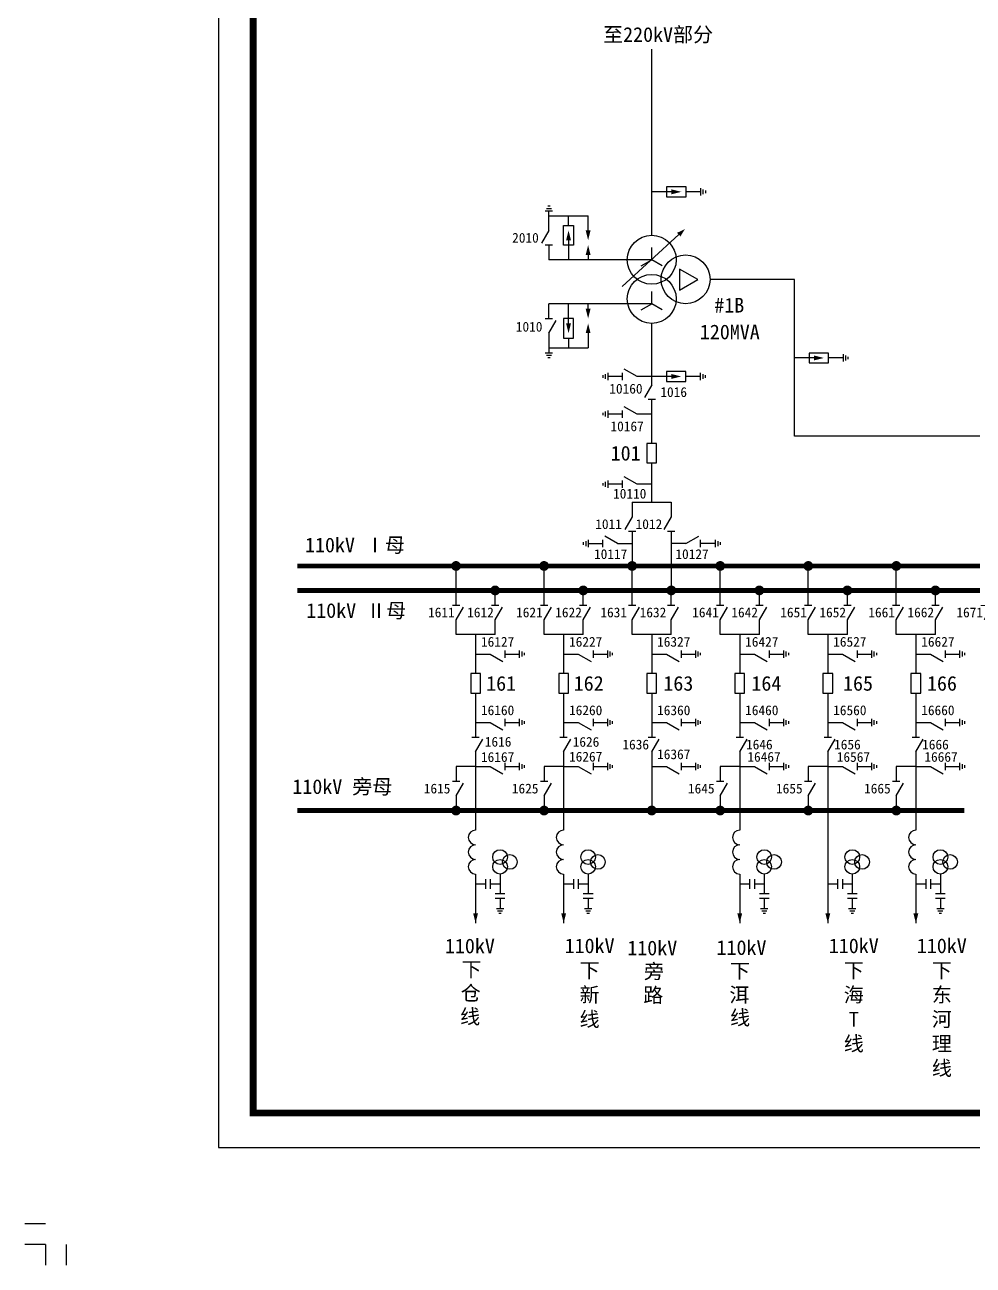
# Model space of a CAD drawing. Header units: millimetres. Extents: x -47 to 496, y -31 to 349.
# Drawn here: x -46.7 to 147.2, y -31.1 to 222.5 of the extents above; entities that cross this region are included whole.
import ezdxf
from ezdxf.enums import TextEntityAlignment as Align

# ---------------------------------------------------------------- set-up
doc = ezdxf.new("R2010")
doc.units = ezdxf.units.MM
doc.styles.get("Standard").update_dxf_attribs({"font": 'simsun.ttc'})

# ---------------------------------------------------------------- blocks, each defined once
blk = doc.blocks.new('完整图图框A3')
at = {"linetype": 'ByBlock'}
for p, q in [((-42.42, -22.63), (-46.67, -22.63)), ((-42.42, -26.87), (-46.67, -26.87)), ((-42.42, -26.87), (-42.42, -31.11)), ((-38.18, -26.87), (-38.18, -31.11))]:
    blk.add_line(p, q, dxfattribs=at)
blk.add_lwpolyline([(-7.07, -7.07), (473.74, -7.07), (473.74, 325.25), (-7.07, 325.25)], close=True, dxfattribs=at)
at = {"linetype": 'ByBlock', "const_width": 1.41}
blk.add_lwpolyline([(0, 0), (466.67, 0), (466.67, 318.18), (0, 318.18)], close=True, dxfattribs=at)
at = {"linetype": 'ByBlock', "flags": 4}
blk.add_attdef('调度中心名称', text='', height=2.8, dxfattribs=at).set_placement((473.74, 326.73), align=Align.BOTTOM_RIGHT)
for tag, p, height in [('图纸名称', (370.49, 15.9), 4), ('编号', (442.65, 16.26), 3), ('制图', (380.51, 9.18), 3), ('现场', (408.55, 8.94), 3), ('绘制日期', (442.33, 8.94), 3), ('审核', (380.65, 2.1), 3), ('批准', (408.65, 2.1), 3), ('生效日期', (442.2, 1.94), 3)]:
    blk.add_attdef(tag, p, '', height=height, dxfattribs=at)
blk.add_attdef('页次', text='', height=3, dxfattribs=at).set_placement((466.75, -11.63), align=Align.MIDDLE_CENTER)
blk = doc.blocks.new('隔离开关')
at = {"color": 0, "linetype": 'ByBlock'}
for p, q in [((-1.5, 0), (1.1, -1.5)), ((1.5, 0.75), (1.5, -0.75))]:
    blk.add_line(p, q, dxfattribs=at)
at = {"color": 0, "linetype": 'ByBlock', "flags": 4}
blk.add_attdef('编号', text='', height=1.5, dxfattribs=at).set_placement((0.01, 2), align=Align.MIDDLE_CENTER)
blk = doc.blocks.new('断路器')
at = {"color": 0, "linetype": 'ByBlock'}
blk.add_lwpolyline([(-2, 1), (-2, -1), (2, -1), (2, 1)], close=True, dxfattribs=at)
at = {"color": 0, "linetype": 'ByBlock', "flags": 4}
blk.add_attdef('编号', text='', height=2.5, dxfattribs=at).set_placement((0, 2), align=Align.CENTER)
blk = doc.blocks.new('电容器')
at = {"color": 0, "linetype": 'ByBlock'}
for p, q in [((-1, -1), (-1, 1)), ((0, -1), (0, 1))]:
    blk.add_line(p, q, dxfattribs=at)
blk = doc.blocks.new('接地器')
at = {"color": 0, "linetype": 'ByBlock'}
for p, q in [((-1, 0.25), (-1, -0.25)), ((-0.5, 0.5), (-0.5, -0.5)), ((0, 0.75), (0, -0.75))]:
    blk.add_line(p, q, dxfattribs=at)
blk = doc.blocks.new('电压互感器')
at = {"color": 0, "linetype": 'ByBlock'}
for centre in [(0, -1.5), (-2, -2.5), (0, -3.5)]:
    blk.add_circle(centre, 1.5, dxfattribs=at)
blk = doc.blocks.new('阻波器')
at = {"color": 0, "linetype": 'ByBlock'}
for centre in [(0, 7.5), (0, 4.5), (0, 1.5)]:
    blk.add_arc(centre, 1.5, 270, 90, dxfattribs=at)
blk = doc.blocks.new('出线箭头')
at = {"color": 0, "linetype": 'ByBlock'}
blk.add_lwpolyline([(0, -2, 1, 0, 0), (0, 0, 0, 0, 0)], format="xyseb", dxfattribs=at)
blk = doc.blocks.new('刀闸')
at = {"color": 0, "linetype": 'ByBlock'}
for p, q in [((-1.5, 0), (1.1, -1.5)), ((1.5, 0.75), (1.5, -0.75))]:
    blk.add_line(p, q, dxfattribs=at)
at = {"color": 0, "linetype": 'ByBlock', "flags": 4}
blk.add_attdef('编号', text='', height=1.5, dxfattribs=at).set_placement((0, 1), align=Align.CENTER)
blk = doc.blocks.new('避雷器')
at = {"color": 0, "linetype": 'ByBlock'}
blk.add_line((1, 0), (2, 0), dxfattribs=at)
blk.add_lwpolyline([(-2, 1), (-2, -1), (2, -1), (2, 1)], close=True, dxfattribs=at)
blk.add_lwpolyline([(1, 0, 1, 0, 0), (-1, 0, 0, 0, 0)], format="xyseb", dxfattribs=at)
blk = doc.blocks.new('3绕组变压器2')
at = {"color": 0, "linetype": 'ByBlock', "ltscale": 0.4}
for p, q in [((0, 4), (0, 6.5)), ((-2.17, 2.75), (0, 4)), ((2.17, 2.75), (0, 4)), ((5.68, 2.1), (5.68, -2.23)), ((9.43, -0.06), (5.68, 2.1)), ((0, -5), (0, -2.5)), ((5.68, -2.23), (9.43, -0.06)), ((-2.17, -6.25), (0, -5)), ((2.17, -6.25), (0, -5))]:
    blk.add_line(p, q, dxfattribs=at)
for centre in [(0, 4), (6.93, 0), (0, -4)]:
    blk.add_circle(centre, 5, dxfattribs=at)
at = {"color": 0, "linetype": 'ByBlock', "flags": 4}
blk.add_attdef('编号', (14.86, -0.67), '', height=3, dxfattribs=at)

msp = doc.modelspace()

# ---------------------------------------------------------------- linework, layer by layer
for p, q in [((84.52, 188.31), (81.52, 188.31)), ((91.52, 188.31), (88.52, 188.31))]:
    msp.add_line(p, q)
at = {"color": 0, "linetype": 'ByBlock', "ltscale": 0.4}
for p, q in [((60.48, 180.42), (60.48, 184.42)), ((60.48, 183.42), (68.48, 183.42)), ((64.48, 181.42), (64.48, 183.42)), ((68.48, 180.42), (68.48, 183.42)), ((64.48, 178.42), (64.48, 174.42)), ((60.48, 177.42), (60.48, 174.42)), ((68.48, 175.42), (68.48, 174.42)), ((81.48, 174.42), (60.48, 174.42)), ((81.48, 165.42), (60.48, 165.42)), ((60.48, 162.42), (60.48, 165.42)), ((64.48, 161.42), (64.48, 165.42)), ((68.48, 164.42), (68.48, 165.42)), ((60.48, 159.42), (60.48, 155.42)), ((64.48, 158.42), (64.48, 156.42)), ((68.48, 159.42), (68.48, 156.42)), ((60.48, 156.42), (68.48, 156.42))]:
    msp.add_line(p, q, dxfattribs=at)
at = {"linetype": 'ByBlock'}
msp.add_line((75.43, 168.98), (87.01, 179.56), dxfattribs=at)
at = {"color": 16}
for p, q in [((110.65, 170.37), (93.37, 170.36)), ((206.98, 138.33), (110.65, 138.33))]:
    msp.add_line(p, q, dxfattribs=at)
at = {"color": 16, "linetype": 'ByBlock'}
for p, q in [((110.65, 138.33), (110.65, 170.37)), ((113.65, 154.35), (110.65, 154.35)), ((120.65, 154.35), (117.65, 154.35))]:
    msp.add_line(p, q, dxfattribs=at)
at = {"color": 1, "linetype": 'ByBlock'}
for p, q in [((81.48, 148.88), (81.48, 161.42)), ((75.48, 150.57), (72.48, 150.57)), ((81.48, 150.57), (78.48, 150.57)), ((84.48, 150.57), (81.48, 150.57)), ((91.48, 150.57), (88.48, 150.57)), ((81.48, 136.88), (81.48, 145.88)), ((75.48, 142.88), (72.48, 142.88)), ((81.48, 142.88), (78.48, 142.88)), ((81.48, 124.88), (81.48, 132.88)), ((75.48, 128.52), (72.48, 128.52)), ((81.48, 128.52), (78.48, 128.52)), ((77.48, 124.88), (85.48, 124.88)), ((77.48, 124.88), (77.48, 121.88)), ((85.48, 124.88), (85.48, 121.88)), ((77.48, 118.88), (77.48, 111.83)), ((85.48, 118.88), (85.48, 106.83)), ((68.48, 116.41), (71.48, 116.41)), ((74.48, 116.41), (77.48, 116.41)), ((88.48, 116.41), (85.48, 116.41)), ((94.48, 116.41), (91.48, 116.41)), ((41.48, 103.83), (41.48, 111.83)), ((59.48, 103.83), (59.48, 111.83)), ((77.48, 103.83), (77.48, 111.83)), ((95.48, 103.83), (95.48, 111.83)), ((113.48, 103.83), (113.48, 111.83)), ((131.48, 103.83), (131.48, 111.83)), ((49.48, 103.83), (49.48, 106.83)), ((67.48, 103.83), (67.48, 106.83)), ((85.48, 103.83), (85.48, 106.83)), ((103.48, 103.83), (103.48, 106.83)), ((121.48, 103.83), (121.48, 106.83)), ((139.48, 103.83), (139.48, 106.83)), ((41.48, 97.83), (41.48, 100.83)), ((49.48, 97.83), (49.48, 100.83)), ((59.48, 97.83), (59.48, 100.83)), ((67.48, 97.83), (67.48, 100.83)), ((77.48, 97.83), (77.48, 100.83)), ((85.48, 97.83), (85.48, 100.83)), ((95.48, 97.83), (95.48, 100.83)), ((103.48, 97.83), (103.48, 100.83)), ((113.48, 97.83), (113.48, 100.83)), ((121.48, 97.83), (121.48, 100.83)), ((131.48, 97.83), (131.48, 100.83)), ((139.48, 97.83), (139.48, 100.83)), ((49.48, 97.83), (41.48, 97.83)), ((45.48, 97.83), (45.48, 89.83)), ((67.48, 97.83), (59.48, 97.83)), ((63.48, 97.83), (63.48, 89.83)), ((85.48, 97.83), (77.48, 97.83)), ((81.48, 97.83), (81.48, 89.83)), ((103.48, 97.83), (95.48, 97.83)), ((99.48, 97.83), (99.48, 89.83)), ((121.48, 97.83), (113.48, 97.83)), ((117.48, 97.83), (117.48, 89.83)), ((139.48, 97.83), (131.48, 97.83)), ((135.48, 97.83), (135.48, 89.83)), ((45.48, 93.83), (48.48, 93.83)), ((51.48, 93.83), (54.48, 93.83)), ((63.48, 93.83), (66.48, 93.83)), ((69.48, 93.83), (72.48, 93.83)), ((81.48, 93.83), (84.48, 93.83)), ((87.48, 93.83), (90.48, 93.83)), ((99.48, 93.83), (102.48, 93.83)), ((105.48, 93.83), (108.48, 93.83)), ((117.48, 93.83), (120.48, 93.83)), ((123.48, 93.83), (126.48, 93.83)), ((135.48, 93.83), (138.48, 93.83)), ((141.48, 93.83), (144.48, 93.83)), ((45.48, 85.83), (45.48, 76.83)), ((63.48, 85.83), (63.48, 76.83)), ((81.48, 85.83), (81.48, 76.83)), ((99.48, 85.83), (99.48, 76.83)), ((117.48, 85.83), (117.48, 76.83)), ((135.48, 85.83), (135.48, 76.83)), ((45.48, 79.83), (48.48, 79.83)), ((51.48, 79.83), (54.48, 79.83)), ((63.48, 79.83), (66.48, 79.83)), ((69.48, 79.83), (72.48, 79.83)), ((81.48, 79.83), (84.48, 79.83)), ((87.48, 79.83), (90.48, 79.83)), ((99.48, 79.83), (102.48, 79.83)), ((105.48, 79.83), (108.48, 79.83)), ((117.48, 79.83), (120.48, 79.83)), ((123.48, 79.83), (126.48, 79.83)), ((135.48, 79.83), (138.48, 79.83)), ((141.48, 79.83), (144.48, 79.83)), ((45.48, 73.83), (45.48, 57.83)), ((63.48, 73.83), (63.48, 57.83)), ((81.48, 73.84), (81.48, 61.84)), ((99.48, 73.83), (99.48, 57.83)), ((117.48, 73.83), (117.48, 57.83)), ((135.48, 73.83), (135.48, 57.83)), ((41.48, 70.83), (41.48, 67.83)), ((45.48, 70.83), (48.48, 70.83)), ((51.48, 70.83), (54.48, 70.83)), ((59.48, 70.83), (59.48, 67.83)), ((63.48, 70.83), (66.48, 70.83)), ((69.48, 70.83), (72.48, 70.83)), ((81.48, 70.84), (84.48, 70.84)), ((87.48, 70.84), (90.48, 70.84)), ((95.48, 70.83), (95.48, 67.83)), ((99.48, 70.83), (102.48, 70.83)), ((105.48, 70.83), (108.48, 70.83)), ((113.48, 70.83), (113.48, 67.83)), ((117.48, 70.83), (120.48, 70.83)), ((123.48, 70.83), (126.48, 70.83)), ((131.48, 70.83), (131.48, 67.83)), ((135.48, 70.83), (138.48, 70.83)), ((141.48, 70.83), (144.48, 70.83)), ((41.48, 64.83), (41.48, 61.83)), ((59.48, 64.83), (59.48, 61.83)), ((95.48, 64.83), (95.48, 61.83)), ((113.48, 64.83), (113.48, 61.83)), ((131.48, 64.83), (131.48, 61.83)), ((117.48, 57.83), (117.48, 38.83)), ((45.48, 48.83), (45.48, 38.83)), ((50.48, 48.83), (50.48, 44.83)), ((63.48, 48.83), (63.48, 38.83)), ((68.48, 48.83), (68.48, 44.83)), ((99.48, 48.83), (99.48, 38.83)), ((104.48, 48.83), (104.48, 44.83)), ((122.48, 48.83), (122.48, 44.83)), ((135.48, 48.83), (135.48, 38.83)), ((140.48, 48.83), (140.48, 44.83)), ((45.48, 46.83), (47.48, 46.83)), ((48.48, 46.83), (50.48, 46.83)), ((63.48, 46.83), (65.48, 46.83)), ((66.48, 46.83), (68.48, 46.83)), ((99.48, 46.83), (101.48, 46.83)), ((102.48, 46.83), (104.48, 46.83)), ((117.48, 46.83), (119.48, 46.83)), ((120.48, 46.83), (122.48, 46.83)), ((135.48, 46.83), (137.48, 46.83)), ((138.48, 46.83), (140.48, 46.83)), ((50.48, 43.83), (50.48, 41.83)), ((68.48, 43.83), (68.48, 41.83)), ((104.48, 43.83), (104.48, 41.83)), ((122.48, 43.83), (122.48, 41.83)), ((140.48, 43.83), (140.48, 41.83))]:
    msp.add_line(p, q, dxfattribs=at)
at = {"color": 1, "linetype": 'ByBlock', "ltscale": 0.4}
for p, q in [((45.48, 70.83), (41.48, 70.83)), ((63.48, 70.83), (59.48, 70.83)), ((99.48, 70.83), (95.48, 70.83)), ((117.48, 70.83), (113.48, 70.83)), ((135.48, 70.83), (131.48, 70.83))]:
    msp.add_line(p, q, dxfattribs=at)
msp.add_lwpolyline([(81.48, 179.42), (81.52, 179.42), (81.52, 217.5), (81.52, 217.5)])
at = {"color": 0, "linetype": 'ByBlock'}
for points in [[(68.48, 180.42, 1, 0, 0), (68.48, 178.42, 0, 0, 0)], [(68.48, 175.42, 1, 0, 0), (68.48, 177.42, 0, 0, 0)], [(68.48, 164.42, 1, 0, 0), (68.48, 162.42, 0, 0, 0)], [(68.48, 159.42, 1, 0, 0), (68.48, 161.42, 0, 0, 0)]]:
    msp.add_lwpolyline(points, format="xyseb", dxfattribs=at)
at = {"linetype": 'ByBlock'}
msp.add_lwpolyline([(87.01, 179.56, 1, 0, 0), (88.27, 180.71, 0, 0, 0)], format="xyseb", dxfattribs=at)
at = {"color": 1, "const_width": 1}
for points in [[(9.03, 111.83), (318.48, 111.83)], [(9.03, 106.83), (318.48, 106.83)], [(9.03, 61.83), (145.41, 61.83)]]:
    msp.add_lwpolyline(points, dxfattribs=at)
at = {"color": 1, "linetype": 'ByBlock', "const_width": 1}
for points in [[(41.98, 111.83, 1), (40.98, 111.83), (41.98, 111.83, -1), (40.98, 111.83)], [(59.98, 111.83, 1), (58.98, 111.83), (59.98, 111.83, -1), (58.98, 111.83)], [(77.98, 111.83, 1), (76.98, 111.83), (77.98, 111.83, -1), (76.98, 111.83)], [(76.98, 111.83, 1), (77.98, 111.83), (76.98, 111.83, -1), (77.98, 111.83)], [(95.98, 111.83, 1), (94.98, 111.83), (95.98, 111.83, -1), (94.98, 111.83)], [(113.98, 111.83, 1), (112.98, 111.83), (113.98, 111.83, -1), (112.98, 111.83)], [(131.98, 111.83, 1), (130.98, 111.83), (131.98, 111.83, -1), (130.98, 111.83)], [(49.98, 106.83, 1), (48.98, 106.83), (49.98, 106.83, -1), (48.98, 106.83)], [(67.98, 106.83, 1), (66.98, 106.83), (67.98, 106.83, -1), (66.98, 106.83)], [(85.98, 106.83, 1), (84.98, 106.83), (85.98, 106.83, -1), (84.98, 106.83)], [(84.98, 106.83, 1), (85.98, 106.83), (84.98, 106.83, -1), (85.98, 106.83)], [(103.98, 106.83, 1), (102.98, 106.83), (103.98, 106.83, -1), (102.98, 106.83)], [(121.98, 106.83, 1), (120.98, 106.83), (121.98, 106.83, -1), (120.98, 106.83)], [(139.98, 106.83, 1), (138.98, 106.83), (139.98, 106.83, -1), (138.98, 106.83)], [(41.98, 61.83, 1), (40.98, 61.83), (41.98, 61.83, -1), (40.98, 61.83)], [(59.98, 61.83, 1), (58.98, 61.83), (59.98, 61.83, -1), (58.98, 61.83)], [(81.98, 61.84, 1), (80.98, 61.84), (81.98, 61.84, -1), (80.98, 61.84)], [(95.98, 61.83, 1), (94.98, 61.83), (95.98, 61.83, -1), (94.98, 61.83)], [(113.98, 61.83, 1), (112.98, 61.83), (113.98, 61.83, -1), (112.98, 61.83)], [(131.98, 61.83, 1), (130.98, 61.83), (131.98, 61.83, -1), (130.98, 61.83)]]:
    msp.add_lwpolyline(points, format="xyb", dxfattribs=at)
at = {"color": 1, "linetype": 'ByBlock'}
for p in [(41.48, 111.83), (59.48, 111.83), (77.48, 111.83), (77.48, 111.83), (95.48, 111.83), (113.48, 111.83), (131.48, 111.83), (49.48, 106.83), (67.48, 106.83), (85.48, 106.83), (85.48, 106.83), (103.48, 106.83), (121.48, 106.83), (139.48, 106.83), (41.48, 61.83), (59.48, 61.83), (81.48, 61.84), (95.48, 61.83), (113.48, 61.83), (131.48, 61.83)]:
    msp.add_point(p, dxfattribs=at)

# ---------------------------------------------------------------- block references
msp.add_blockref('完整图图框A3', (0, 0))
at = {"rotation": 180}
for name, p in [('避雷器', (86.52, 188.31)), ('接地器', (91.52, 188.31))]:
    msp.add_blockref(name, p, dxfattribs=at)
at = {"color": 0, "linetype": 'ByBlock', "xscale": -1, "rotation": 90}
for name, p in [('接地器', (60.48, 184.42)), ('避雷器', (64.48, 179.42))]:
    msp.add_blockref(name, p, dxfattribs=at)
at = {"color": 0, "linetype": 'ByBlock'}
ref = msp.add_blockref('刀闸', (60.48, 178.92), dxfattribs=dict(at, rotation=270))
ref.add_attrib('编号', '2010', dxfattribs={"color": 0, "height": 2}).set_placement((52.95, 178.92), align=Align.MIDDLE_LEFT)
at = {"color": 0, "linetype": 'ByBlock', "lineweight": -2}
msp.add_blockref('3绕组变压器2', (81.48, 170.42), dxfattribs=at)
at = {"color": 0, "linetype": 'ByBlock'}
ref = msp.add_blockref('刀闸', (60.48, 160.92), dxfattribs=dict(at, rotation=90))
ref.add_attrib('编号', '1010', (53.7, 159.74), dxfattribs={"color": 0, "height": 2})
at = {"color": 0, "linetype": 'ByBlock', "rotation": 90}
for name, p in [('避雷器', (64.48, 160.42)), ('接地器', (60.48, 155.42))]:
    msp.add_blockref(name, p, dxfattribs=at)
at = {"color": 16, "linetype": 'ByBlock', "rotation": 180}
for name, p in [('避雷器', (115.65, 154.35)), ('接地器', (120.65, 154.35))]:
    msp.add_blockref(name, p, dxfattribs=at)
at = {"color": 1, "linetype": 'ByBlock'}
for p in [(72.48, 150.57), (72.48, 142.88), (72.48, 128.52), (68.48, 116.41)]:
    msp.add_blockref('接地器', p, dxfattribs=at)
ref = msp.add_blockref('隔离开关', (76.98, 150.57), dxfattribs=dict(at, rotation=180))
ref.add_attrib('编号', '10160', dxfattribs={"color": 0, "height": 2}).set_placement((76.21, 148.07), align=Align.MIDDLE_CENTER)
for name, p, rotation in [('避雷器', (86.48, 150.57), 180), ('接地器', (91.48, 150.57), 180), ('接地器', (54.48, 93.83), 180), ('接地器', (72.48, 93.83), 180), ('接地器', (90.48, 93.83), 180), ('接地器', (108.48, 93.83), 180), ('接地器', (126.48, 93.83), 180), ('接地器', (144.48, 93.83), 180), ('接地器', (54.48, 79.83), 180), ('接地器', (72.48, 79.83), 180), ('接地器', (90.48, 79.83), 180), ('接地器', (108.48, 79.83), 180), ('接地器', (126.48, 79.83), 180), ('接地器', (144.48, 79.83), 180), ('接地器', (54.48, 70.83), 180), ('接地器', (72.48, 70.83), 180), ('接地器', (90.48, 70.84), 180), ('接地器', (108.48, 70.83), 180), ('接地器', (126.48, 70.83), 180), ('接地器', (144.48, 70.83), 180), ('阻波器', (45.48, 57.83), 180), ('阻波器', (63.48, 57.83), 180), ('阻波器', (99.48, 57.83), 180), ('阻波器', (135.48, 57.83), 180), ('电压互感器', (50.48, 48.83), 180), ('电压互感器', (68.48, 48.83), 180), ('电压互感器', (104.48, 48.83), 180), ('电压互感器', (122.48, 48.83), 180), ('电压互感器', (140.48, 48.83), 180), ('电容器', (47.48, 46.83), 180), ('电容器', (65.48, 46.83), 180), ('电容器', (101.48, 46.83), 180), ('电容器', (119.48, 46.83), 180), ('电容器', (137.48, 46.83), 180), ('电容器', (50.48, 44.83), 90), ('电容器', (68.48, 44.83), 90), ('电容器', (104.48, 44.83), 90), ('电容器', (122.48, 44.83), 90), ('电容器', (140.48, 44.83), 90), ('出线箭头', (45.48, 38.83), 180), ('接地器', (50.48, 41.83), 90), ('出线箭头', (63.48, 38.83), 180), ('接地器', (68.48, 41.83), 90), ('出线箭头', (99.48, 38.83), 180), ('接地器', (104.48, 41.83), 90), ('出线箭头', (117.48, 38.83), 180), ('接地器', (122.48, 41.83), 90), ('出线箭头', (135.48, 38.83), 180), ('接地器', (140.48, 41.83), 90)]:
    msp.add_blockref(name, p, dxfattribs=dict(at, rotation=rotation))
ref = msp.add_blockref('隔离开关', (81.48, 147.38), dxfattribs=dict(at, rotation=270))
ref.add_attrib('编号', '1016', dxfattribs={"color": 0, "height": 2}).set_placement((85.97, 147.38), align=Align.MIDDLE_CENTER)
ref = msp.add_blockref('隔离开关', (76.98, 142.88), dxfattribs=dict(at, rotation=180))
ref.add_attrib('编号', '10167', dxfattribs={"color": 0, "height": 2}).set_placement((76.45, 140.38), align=Align.MIDDLE_CENTER)
ref = msp.add_blockref('断路器', (81.48, 134.88), dxfattribs=dict(at, rotation=90))
ref.add_attrib('编号', '101', dxfattribs={"color": 0, "height": 3}).set_placement((76.15, 134.88), align=Align.MIDDLE_CENTER)
ref = msp.add_blockref('隔离开关', (76.98, 128.52), dxfattribs=dict(at, rotation=180))
ref.add_attrib('编号', '10110', dxfattribs={"color": 0, "height": 2}).set_placement((76.98, 126.61), align=Align.MIDDLE_CENTER)
ref = msp.add_blockref('隔离开关', (77.48, 120.38), dxfattribs=dict(at, rotation=270))
ref.add_attrib('编号', '1011', dxfattribs={"color": 0, "height": 2}).set_placement((72.66, 120.38), align=Align.MIDDLE_CENTER)
ref = msp.add_blockref('隔离开关', (85.48, 120.38), dxfattribs=dict(at, rotation=270))
ref.add_attrib('编号', '1012', dxfattribs={"color": 0, "height": 2}).set_placement((80.91, 120.38), align=Align.MIDDLE_CENTER)
ref = msp.add_blockref('隔离开关', (72.98, 116.41), dxfattribs=dict(at, rotation=180))
ref.add_attrib('编号', '10117', dxfattribs={"color": 0, "height": 2}).set_placement((73.09, 114.25), align=Align.MIDDLE_CENTER)
ref = msp.add_blockref('隔离开关', (89.98, 116.41), dxfattribs=dict(at, xscale=-1, rotation=180.0000000000022))
ref.add_attrib('编号', '10127', dxfattribs={"color": 0, "height": 2}).set_placement((89.72, 114.25), align=Align.MIDDLE_CENTER)
at = {"color": 1, "linetype": 'ByBlock', "xscale": -1}
msp.add_blockref('接地器', (94.48, 116.41), dxfattribs=at)
at = {"color": 1, "linetype": 'ByBlock'}
ref = msp.add_blockref('隔离开关', (41.48, 102.33), dxfattribs=dict(at, rotation=90))
ref.add_attrib('编号', '1611', dxfattribs={"color": 0, "height": 2}).set_placement((38.48, 102.33), align=Align.MIDDLE_CENTER)
ref = msp.add_blockref('隔离开关', (49.48, 102.33), dxfattribs=dict(at, rotation=90))
ref.add_attrib('编号', '1612', dxfattribs={"color": 0, "height": 2}).set_placement((46.48, 102.33), align=Align.MIDDLE_CENTER)
ref = msp.add_blockref('隔离开关', (59.48, 102.33), dxfattribs=dict(at, rotation=90))
ref.add_attrib('编号', '1621', dxfattribs={"color": 0, "height": 2}).set_placement((56.48, 102.33), align=Align.MIDDLE_CENTER)
ref = msp.add_blockref('隔离开关', (67.48, 102.33), dxfattribs=dict(at, rotation=90))
ref.add_attrib('编号', '1622', dxfattribs={"color": 0, "height": 2}).set_placement((64.48, 102.33), align=Align.MIDDLE_CENTER)
ref = msp.add_blockref('隔离开关', (77.48, 102.33), dxfattribs=dict(at, rotation=90))
ref.add_attrib('编号', '1631', dxfattribs={"color": 0, "height": 2}).set_placement((73.71, 102.33), align=Align.MIDDLE_CENTER)
ref = msp.add_blockref('隔离开关', (85.48, 102.33), dxfattribs=dict(at, rotation=90))
ref.add_attrib('编号', '1632', dxfattribs={"color": 0, "height": 2}).set_placement((81.74, 102.33), align=Align.MIDDLE_CENTER)
ref = msp.add_blockref('隔离开关', (95.48, 102.33), dxfattribs=dict(at, rotation=90))
ref.add_attrib('编号', '1641', dxfattribs={"color": 0, "height": 2}).set_placement((92.48, 102.33), align=Align.MIDDLE_CENTER)
ref = msp.add_blockref('隔离开关', (103.48, 102.33), dxfattribs=dict(at, rotation=90))
ref.add_attrib('编号', '1642', dxfattribs={"color": 0, "height": 2}).set_placement((100.48, 102.33), align=Align.MIDDLE_CENTER)
ref = msp.add_blockref('隔离开关', (113.48, 102.33), dxfattribs=dict(at, rotation=90))
ref.add_attrib('编号', '1651', dxfattribs={"color": 0, "height": 2}).set_placement((110.48, 102.33), align=Align.MIDDLE_CENTER)
ref = msp.add_blockref('隔离开关', (121.48, 102.33), dxfattribs=dict(at, rotation=90))
ref.add_attrib('编号', '1652', dxfattribs={"color": 0, "height": 2}).set_placement((118.48, 102.33), align=Align.MIDDLE_CENTER)
ref = msp.add_blockref('隔离开关', (131.48, 102.33), dxfattribs=dict(at, rotation=90))
ref.add_attrib('编号', '1661', dxfattribs={"color": 0, "height": 2}).set_placement((128.48, 102.33), align=Align.MIDDLE_CENTER)
ref = msp.add_blockref('隔离开关', (139.48, 102.33), dxfattribs=dict(at, rotation=90))
ref.add_attrib('编号', '1662', dxfattribs={"color": 0, "height": 2}).set_placement((136.48, 102.33), align=Align.MIDDLE_CENTER)
ref = msp.add_blockref('隔离开关', (149.48, 102.33), dxfattribs=dict(at, rotation=90))
ref.add_attrib('编号', '1671', dxfattribs={"color": 0, "height": 2}).set_placement((146.48, 102.33), align=Align.MIDDLE_CENTER)
ref = msp.add_blockref('隔离开关', (49.98, 93.83), dxfattribs=at)
ref.add_attrib('编号', '16127', dxfattribs={"color": 0, "height": 2}).set_placement((49.98, 96.33), align=Align.MIDDLE_CENTER)
ref = msp.add_blockref('隔离开关', (67.98, 93.83), dxfattribs=at)
ref.add_attrib('编号', '16227', dxfattribs={"color": 0, "height": 2}).set_placement((67.98, 96.33), align=Align.MIDDLE_CENTER)
ref = msp.add_blockref('隔离开关', (85.98, 93.83), dxfattribs=at)
ref.add_attrib('编号', '16327', dxfattribs={"color": 0, "height": 2}).set_placement((85.98, 96.33), align=Align.MIDDLE_CENTER)
ref = msp.add_blockref('隔离开关', (103.98, 93.83), dxfattribs=at)
ref.add_attrib('编号', '16427', dxfattribs={"color": 0, "height": 2}).set_placement((103.98, 96.33), align=Align.MIDDLE_CENTER)
ref = msp.add_blockref('隔离开关', (121.98, 93.83), dxfattribs=at)
ref.add_attrib('编号', '16527', dxfattribs={"color": 0, "height": 2}).set_placement((121.98, 96.33), align=Align.MIDDLE_CENTER)
ref = msp.add_blockref('隔离开关', (139.98, 93.83), dxfattribs=at)
ref.add_attrib('编号', '16627', dxfattribs={"color": 0, "height": 2}).set_placement((139.98, 96.33), align=Align.MIDDLE_CENTER)
ref = msp.add_blockref('断路器', (45.48, 87.83), dxfattribs=dict(at, rotation=270))
ref.add_attrib('编号', '161', dxfattribs={"color": 0, "height": 3}).set_placement((50.7, 87.83), align=Align.MIDDLE_CENTER)
ref = msp.add_blockref('断路器', (63.48, 87.83), dxfattribs=dict(at, rotation=270))
ref.add_attrib('编号', '162', dxfattribs={"color": 0, "height": 3}).set_placement((68.6, 87.83), align=Align.MIDDLE_CENTER)
ref = msp.add_blockref('断路器', (81.48, 87.83), dxfattribs=dict(at, rotation=270))
ref.add_attrib('编号', '163', dxfattribs={"color": 0, "height": 3}).set_placement((86.92, 87.83), align=Align.MIDDLE_CENTER)
ref = msp.add_blockref('断路器', (99.48, 87.83), dxfattribs=dict(at, rotation=270))
ref.add_attrib('编号', '164', dxfattribs={"color": 0, "height": 3}).set_placement((104.92, 87.83), align=Align.MIDDLE_CENTER)
ref = msp.add_blockref('断路器', (117.48, 87.83), dxfattribs=dict(at, rotation=270))
ref.add_attrib('编号', '165', dxfattribs={"color": 0, "height": 3}).set_placement((123.65, 87.83), align=Align.MIDDLE_CENTER)
ref = msp.add_blockref('断路器', (135.48, 87.83), dxfattribs=dict(at, rotation=270))
ref.add_attrib('编号', '166', dxfattribs={"color": 0, "height": 3}).set_placement((140.81, 87.83), align=Align.MIDDLE_CENTER)
ref = msp.add_blockref('隔离开关', (49.98, 79.83), dxfattribs=at)
ref.add_attrib('编号', '16160', dxfattribs={"color": 0, "height": 2}).set_placement((49.98, 82.33), align=Align.MIDDLE_CENTER)
ref = msp.add_blockref('隔离开关', (67.98, 79.83), dxfattribs=at)
ref.add_attrib('编号', '16260', dxfattribs={"color": 0, "height": 2}).set_placement((67.98, 82.33), align=Align.MIDDLE_CENTER)
ref = msp.add_blockref('隔离开关', (85.98, 79.83), dxfattribs=at)
ref.add_attrib('编号', '16360', dxfattribs={"color": 0, "height": 2}).set_placement((85.98, 82.33), align=Align.MIDDLE_CENTER)
ref = msp.add_blockref('隔离开关', (103.98, 79.83), dxfattribs=at)
ref.add_attrib('编号', '16460', dxfattribs={"color": 0, "height": 2}).set_placement((103.98, 82.33), align=Align.MIDDLE_CENTER)
ref = msp.add_blockref('隔离开关', (121.98, 79.83), dxfattribs=at)
ref.add_attrib('编号', '16560', dxfattribs={"color": 0, "height": 2}).set_placement((121.98, 82.33), align=Align.MIDDLE_CENTER)
ref = msp.add_blockref('隔离开关', (139.98, 79.83), dxfattribs=at)
ref.add_attrib('编号', '16660', dxfattribs={"color": 0, "height": 2}).set_placement((139.98, 82.33), align=Align.MIDDLE_CENTER)
ref = msp.add_blockref('隔离开关', (45.48, 75.33), dxfattribs=dict(at, rotation=90))
ref.add_attrib('编号', '1616', dxfattribs={"color": 0, "height": 2}).set_placement((50.08, 75.89), align=Align.MIDDLE_CENTER)
ref = msp.add_blockref('隔离开关', (63.48, 75.33), dxfattribs=dict(at, rotation=90))
ref.add_attrib('编号', '1626', dxfattribs={"color": 0, "height": 2}).set_placement((68.05, 75.87), align=Align.MIDDLE_CENTER)
ref = msp.add_blockref('隔离开关', (81.48, 75.33), dxfattribs=dict(at, rotation=90))
ref.add_attrib('编号', '1636', dxfattribs={"color": 0, "height": 2}).set_placement((78.21, 75.33), align=Align.MIDDLE_CENTER)
ref = msp.add_blockref('隔离开关', (99.48, 75.33), dxfattribs=dict(at, rotation=90))
ref.add_attrib('编号', '1646', dxfattribs={"color": 0, "height": 2}).set_placement((103.48, 75.33), align=Align.MIDDLE_CENTER)
ref = msp.add_blockref('隔离开关', (117.48, 75.33), dxfattribs=dict(at, rotation=90))
ref.add_attrib('编号', '1656', dxfattribs={"color": 0, "height": 2}).set_placement((121.48, 75.33), align=Align.MIDDLE_CENTER)
ref = msp.add_blockref('隔离开关', (135.48, 75.33), dxfattribs=dict(at, rotation=90))
ref.add_attrib('编号', '1666', dxfattribs={"color": 0, "height": 2}).set_placement((139.48, 75.33), align=Align.MIDDLE_CENTER)
ref = msp.add_blockref('隔离开关', (49.98, 70.83), dxfattribs=at)
ref.add_attrib('编号', '16167', dxfattribs={"color": 0, "height": 2}).set_placement((49.98, 72.78), align=Align.MIDDLE_CENTER)
ref = msp.add_blockref('隔离开关', (67.98, 70.83), dxfattribs=at)
ref.add_attrib('编号', '16267', dxfattribs={"color": 0, "height": 2}).set_placement((67.98, 72.85), align=Align.MIDDLE_CENTER)
ref = msp.add_blockref('隔离开关', (85.98, 70.84), dxfattribs=at)
ref.add_attrib('编号', '16367', dxfattribs={"color": 0, "height": 2}).set_placement((85.98, 73.34), align=Align.MIDDLE_CENTER)
ref = msp.add_blockref('隔离开关', (103.98, 70.83), dxfattribs=at)
ref.add_attrib('编号', '16467', dxfattribs={"color": 0, "height": 2}).set_placement((104.44, 72.81), align=Align.MIDDLE_CENTER)
ref = msp.add_blockref('隔离开关', (121.98, 70.83), dxfattribs=at)
ref.add_attrib('编号', '16567', dxfattribs={"color": 0, "height": 2}).set_placement((122.71, 72.79), align=Align.MIDDLE_CENTER)
ref = msp.add_blockref('隔离开关', (139.98, 70.83), dxfattribs=at)
ref.add_attrib('编号', '16667', dxfattribs={"color": 0, "height": 2}).set_placement((140.62, 72.8), align=Align.MIDDLE_CENTER)
ref = msp.add_blockref('隔离开关', (41.48, 66.33), dxfattribs=dict(at, rotation=90))
ref.add_attrib('编号', '1615', dxfattribs={"color": 0, "height": 2}).set_placement((37.61, 66.33), align=Align.MIDDLE_CENTER)
ref = msp.add_blockref('隔离开关', (59.48, 66.33), dxfattribs=dict(at, rotation=90))
ref.add_attrib('编号', '1625', dxfattribs={"color": 0, "height": 2}).set_placement((55.61, 66.33), align=Align.MIDDLE_CENTER)
ref = msp.add_blockref('隔离开关', (95.48, 66.33), dxfattribs=dict(at, rotation=90))
ref.add_attrib('编号', '1645', dxfattribs={"color": 0, "height": 2}).set_placement((91.61, 66.33), align=Align.MIDDLE_CENTER)
ref = msp.add_blockref('隔离开关', (113.48, 66.33), dxfattribs=dict(at, rotation=90))
ref.add_attrib('编号', '1655', dxfattribs={"color": 0, "height": 2}).set_placement((109.61, 66.33), align=Align.MIDDLE_CENTER)
ref = msp.add_blockref('隔离开关', (131.48, 66.33), dxfattribs=dict(at, rotation=90))
ref.add_attrib('编号', '1665', dxfattribs={"color": 0, "height": 2}).set_placement((127.61, 66.33), align=Align.MIDDLE_CENTER)

# ---------------------------------------------------------------- texts
for s, p in [('至220kV部分', (71.54, 218.97)), ('#1B', (94.27, 163.64)), ('120MVA', (91.32, 158.17)), ('110kV Ⅰ母', (10.61, 114.62)), ('110kV Ⅱ母', (10.86, 101.22)), ('110kV 旁母', (8.03, 65.22)), ('110kV', (39.21, 32.65)), ('110kV', (76.49, 32.24)), ('110kV', (94.73, 32.32)), ('下', (42.58, 27.88)), ('旁', (79.89, 27.46)), ('下', (97.47, 27.55)), ('仓', (42.44, 23.01)), ('路', (79.75, 22.6)), ('洱', (97.33, 22.68)), ('线', (42.31, 18.22)), ('线', (97.5, 17.99))]:
    msp.add_text(s, height=3).set_placement(p)
at = {"char_height": 3, "attachment_point": 1}
for s, insert in [('\\pxqc;110kV\\P下\\P新\\P线', (63.68, 35.68)), ('\\pxqc;110kV\\P下\\P海\\PT\\P线', (117.68, 35.68)), ('\\pxqc;110kV\\P下\\P东\\P河\\P理\\P线', (135.68, 35.68))]:
    msp.add_mtext(s, dxfattribs=dict(at, insert=insert))

doc.saveas('drawing.dxf')
